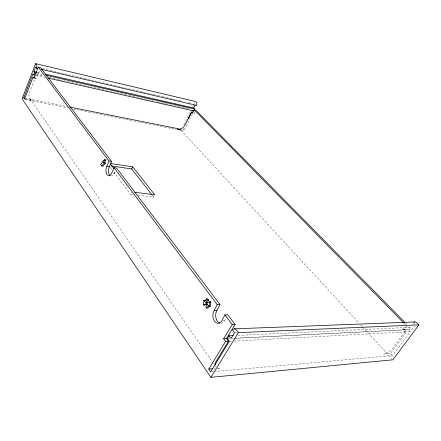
<?xml version="1.0" encoding="UTF-8"?>
<svg xmlns="http://www.w3.org/2000/svg" width="441" height="441" viewBox="0 0 441 441"><rect width="100%" height="100%" fill="white"/><g stroke="black" fill="none" stroke-linecap="round" stroke-linejoin="round"><path stroke-width="0.33" stroke-dasharray="2.21 1.65" d="M34.453 78.454L36.173 78.834L39.321 70.758M110.741 175.887A6.069 3.341 -82.3 0 0 114.362 173.296L115.101 171.543M132.515 194.453L130.481 194.216L131.567 191.973M183.798 124.853L190.832 110.702M192.667 107.009L194.806 102.703M183.522 128.48L182.921 129.682L183.919 130.756L192.32 113.927M193.952 113.784L194.867 111.953M137.945 195.087L153.556 196.901L154.102 195.81M221.062 323.253A7.635 5.099 88.4 0 0 224.585 320.794L226.172 317.801M383.676 354.035L390.566 353.439L406.585 331.792L404.893 331.88L402.87 329.802L405.312 326.489M402.87 329.802L404.568 329.719L407.004 326.412M404.893 331.88L393.615 347.15A8.941 3.589 -41.8 0 1 384.144 353.969M236.255 338.192L408.217 329.587L409.854 327.376L411.9 329.455L414.474 325.993M214.067 371.548L392.523 355.551L410.257 331.665L408.217 329.587M210.644 371.857L213.383 371.609M213.962 368.626L215.263 368.511M217.865 368.279L219.866 368.136M229.309 341.362L231.376 341.251M234.127 341.102L410.257 331.665M227.313 338.638L230.064 338.501M232.429 338.445L233.802 338.379M234.491 338.346L411.9 329.455M237.98 335.38L409.854 327.376M234.557 332.795L237.302 332.674M222.909 320.839L224.585 320.794M113.089 173.12L114.362 173.296M25.176 99.203L33.571 100.873M25.049 98.139L67.556 106.634M25.418 99.49L67.864 107.918M73.25 108.988L176.328 129.45M180.545 130.073L183.919 130.756M36.383 74.512L43.769 76.183M49.138 77.396L116.27 92.56M116.942 92.715L128.353 95.289M129.026 95.443L153.192 100.901M157.222 101.81L162.591 103.023M163.264 103.177L165.276 103.629M165.948 103.784L169.978 104.693M170.645 104.842L182.061 107.422M182.728 107.576L189.443 109.092M35.897 75.378L44.635 77.34M36.757 73.145L42.11 74.364M37.248 72.291L41.278 73.212M42.314 68.609L142.68 92.02M143.347 92.18L152.046 94.209M152.713 94.363L156.731 95.3M157.398 95.454L161.412 96.392M162.084 96.546L178.142 100.294M178.809 100.449L182.828 101.386M188.18 102.637L192.193 103.569M413.145 322.928L414.38 324.174M405.4 322.856L407.82 325.309M403.713 322.922L405.643 324.89M404.568 329.719L406.585 331.792M390.566 353.439L392.523 355.551M181.047 130.387L358.836 322.911M360.699 324.934L362.1 326.45M362.568 326.952L391.966 358.787M152.294 195.286L153.556 196.901M110.36 167.321L112.003 169.515M113.646 171.714L130.481 194.216M36.173 78.834L35.313 77.66L29.327 93.029A7.491 6.295 -30.3 0 0 32.992 100.73M29.823 98.497L212.964 362.745M213.356 363.307L214.927 365.572M219.171 368.163A11.273 5.634 -37 0 1 217.904 368.042M216.024 367.083A11.273 5.634 -37 0 1 215.291 365.793"/><path stroke-width="0.66" d="M207.38 304.318L203.588 305.073L203.825 300.409L205.214 300.409M209.194 306.583L209.431 301.881L210.826 301.876L210.589 306.572L209.194 306.583L208.262 305.326L206.631 308.132L205.71 306.875L207.331 304.07L206.405 302.824L209.431 301.881M41.173 69.298L196.576 105.393A2.144 1.334 -77.3 0 0 196.454 102.51L195.418 101.474L35.622 63.653L22.05 98.823L210.881 377.347L392.898 359.801L418.95 324.846L416.866 322.768A3.076 2.624 76.1 0 0 414.033 322.178M34.74 77.533L33.02 77.147L24.52 99.076L23.698 97.869L33.025 73.757L33.885 74.926L35.225 75.224M36.09 72.997L34.751 72.693L33.891 71.525L35.622 67.049L36.487 68.206L37.827 68.52M33.885 74.926L34.751 72.693M110.096 175.54A6.069 3.341 -82.3 0 1 109.379 166.632L111.556 161.412L40.533 67.655L38.235 67.115L33.88 78.327L33.02 77.147M219.734 323.066A7.635 5.099 88.4 0 1 216.889 310.497L219.998 304.555L116.578 168.038L114.026 167.674L111.81 172.949A6.086 3.335 -82.3 0 1 107.009 174.63A6.086 3.335 -82.3 0 1 106.843 166.268L109.021 161.031L38.235 67.115M105.382 163.22L104.109 163.032L103.503 162.211L104.649 159.703L105.917 159.89L104.771 162.398L105.382 163.22L103.056 166.147L101.788 165.965L100.587 164.333L102.323 162.652L101.722 161.836L104.649 159.703M151.875 194.751L131.699 168.936L132.713 166.808L110.801 163.589M192.921 112.725L191.3 112.367L184.977 125.057A6.372 4.625 -43.6 0 1 177.85 129.527L177.409 129.461M188.313 118.866L192.502 110.448M194.134 110.289L194.746 109.07L193.709 108.023L195.236 104.964M404.921 322.365L195.782 110.123L194.161 109.754L192.326 113.425L191.3 112.367M226.42 338.616L228.399 341.317L225.594 341.466L223.62 338.76L226.42 338.616L235.059 324.433L227.765 314.808L224.971 314.863L221.79 320.872A7.662 5.094 88.4 0 1 214.613 321.34A7.662 5.094 88.4 0 1 214.111 310.541L217.22 304.577L219.998 304.555M208.681 300.084L207.287 300.084L205.666 302.895L207.055 302.89L208.681 300.084L207.755 298.844L206.36 298.844L204.745 301.65L203.825 300.409M209.332 305.878L208.025 308.116L206.631 308.132M223.62 338.76L232.253 324.526L235.059 324.433M233.168 335.607L229.044 335.799L227.313 338.638L229.309 341.362L210.644 371.857L208.758 369.089L225.594 341.466M228.399 341.317L216.542 360.71A11.273 5.634 -37 0 0 215.169 364.701M210.881 377.347L238.372 332.635L418.95 324.846M101.788 165.965L104.109 163.032M104.941 160.601L105.917 159.89M209.613 302.25L210.826 301.876M203.588 305.073L207.518 304.136M208.758 369.089L212.661 368.742M234.358 328.843L414.915 321.958M214.111 310.541L216.889 310.497M134.963 192.375L154.648 194.713L132.713 166.808M111.121 165.965L131.699 168.936M106.843 166.268L109.379 166.632M103.503 162.211L104.771 162.398M109.021 161.031L111.556 161.412M23.698 97.869L25.049 98.139M69.579 107.036L180.898 129.279M177.85 129.527L179.873 129.935M47.997 78.096L193.831 110.9M46.129 75.279L194.746 109.07M33.891 71.525L36.575 72.142M45.307 74.132L193.709 108.023M194.161 109.754L403.228 322.432M35.622 63.653L36.487 64.805A2.558 1.152 -79.3 0 1 36.487 68.206M114.026 167.674L217.22 304.577M224.971 314.863L232.253 324.526M238.372 332.635L236.315 329.912A3.958 2.685 86.8 0 0 232.528 330.083L234.557 332.795L231.051 338.517L229.044 335.799M110.548 164.035L113.844 168.418M206.36 298.844L207.287 300.084M205.666 302.895L206.586 304.147"/></g></svg>
